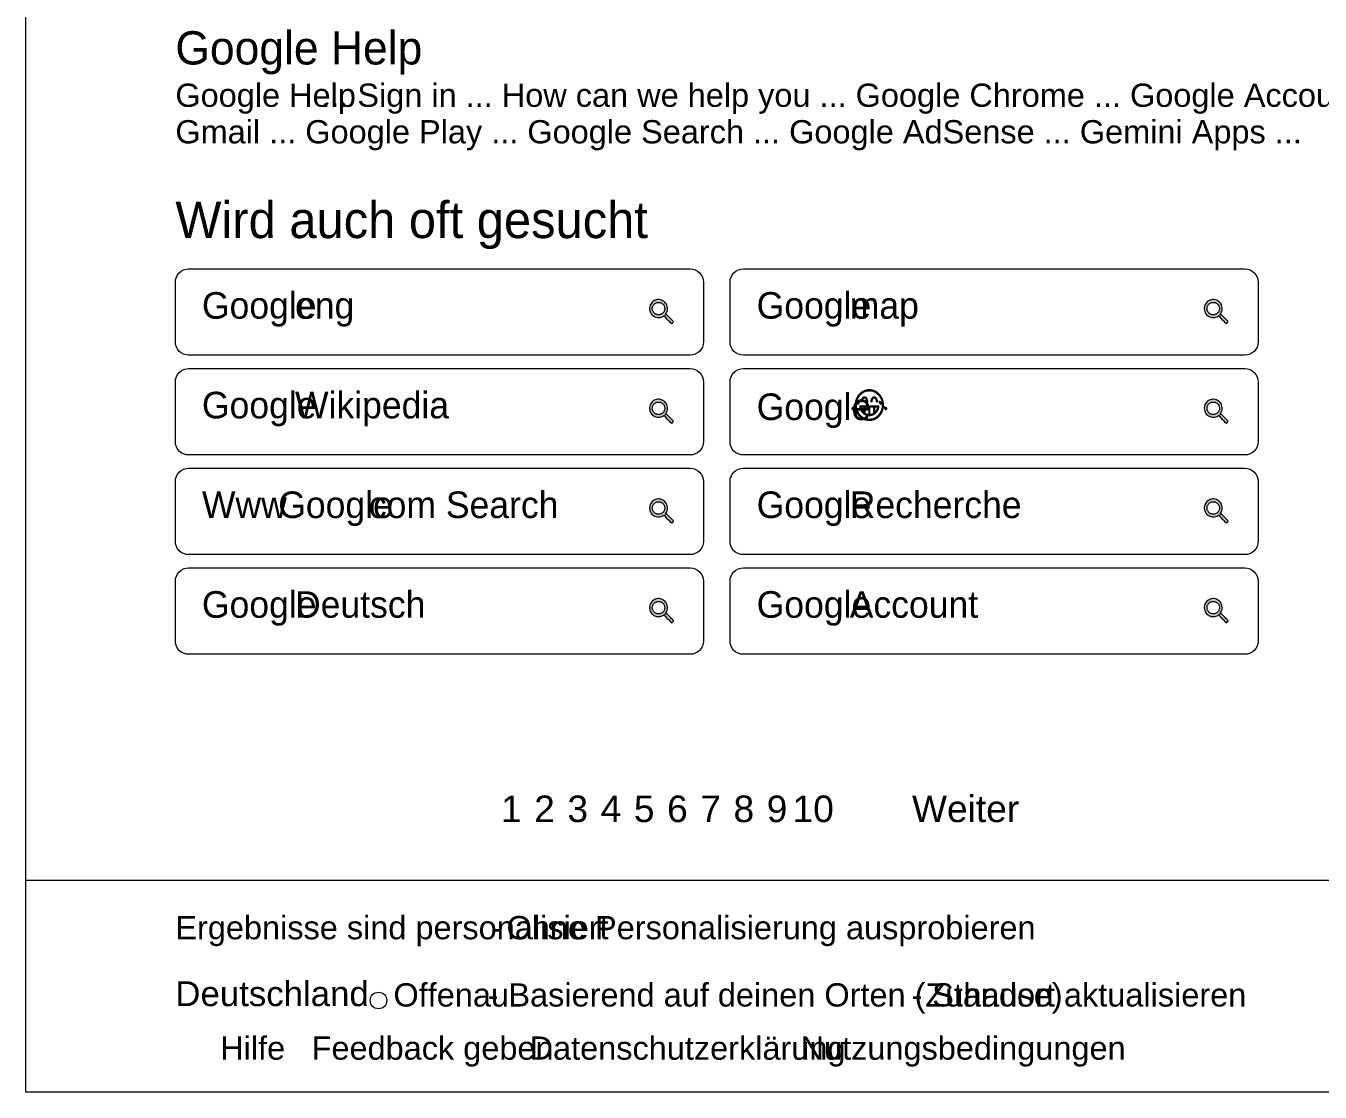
# Model space of a CAD drawing. Extents: x 0 to 1280, y 0 to 2486.
# Drawn here: x 0 to 779, y 0 to 642 of the extents above; entities that cross this region are included whole.
import ezdxf

# ---------------------------------------------------------------- set-up
doc = ezdxf.new("R2010")
doc.units = 0
doc.layers.get('0').update_dxf_attribs({"lineweight": 0})
doc.styles.add('Arial', font='Arial.ttf')
doc.styles.add('Google Sans', font='Google Sans.ttf')

msp = doc.modelspace()

# ---------------------------------------------------------------- hatches: boundary and pattern name
at = {"true_color": 0xc3c6d6}
h = msp.add_hatch(color=256, dxfattribs=at)
h.dxf.hatch_style = 1
h.paths.add_polyline_path([(385.92, 467.93), (385.18, 468), (385.36, 468.58), (385.75, 469.24), (386.04, 469.94), (386.24, 470.67), (386.33, 471.43), (386.31, 472.19), (386.19, 472.94), (385.96, 473.66), (385.63, 474.35), (385.21, 474.98), (384.71, 475.55), (384.13, 476.04), (383.49, 476.45), (382.79, 476.77), (382.06, 476.98), (381.31, 477.09), (380.55, 477.09), (379.8, 476.98), (379.07, 476.78), (378.37, 476.47), (377.73, 476.06), (377.15, 475.57), (376.64, 475.01), (376.22, 474.38), (375.88, 473.69), (375.65, 472.97), (375.53, 472.22), (375.5, 471.46), (375.59, 470.7), (375.78, 469.96), (376.07, 469.26), (376.46, 468.61), (376.93, 468.01), (377.49, 467.49), (378.11, 467.05), (378.78, 466.7), (379.5, 466.45), (380.25, 466.31), (381, 466.27), (381.76, 466.33), (382.5, 466.5), (383.21, 466.78), (383.88, 467.15), (384.48, 467.54), (384.67, 466.85), (385.09, 466.26), (385.62, 465.73), (386.16, 465.19), (386.7, 464.65), (387.24, 464.11), (387.78, 463.58), (388.32, 463.04), (388.86, 462.55), (389.39, 463.09), (389.93, 463.62), (389.68, 464.16), (389.14, 464.7), (388.6, 465.24), (388.07, 465.78), (387.53, 466.32), (386.99, 466.86), (386.45, 467.39), (385.92, 467.93)])
h.paths.add_polyline_path([(380.92, 467.93), (380.55, 467.95), (380.18, 468), (379.83, 468.09), (379.48, 468.22), (379.15, 468.37), (378.83, 468.56), (378.54, 468.78), (378.26, 469.03), (378.02, 469.3), (377.8, 469.6), (377.61, 469.91), (377.45, 470.25), (377.33, 470.59), (377.24, 470.95), (377.18, 471.32), (377.17, 471.68), (377.18, 472.05), (377.24, 472.42), (377.33, 472.77), (377.45, 473.12), (377.61, 473.45), (377.8, 473.77), (378.02, 474.06), (378.26, 474.34), (378.54, 474.58), (378.83, 474.8), (379.15, 474.99), (379.48, 475.15), (379.83, 475.27), (380.18, 475.36), (380.55, 475.42), (380.92, 475.43), (381.28, 475.42), (381.65, 475.36), (382.01, 475.27), (382.35, 475.15), (382.69, 474.99), (383, 474.8), (383.3, 474.58), (383.57, 474.34), (383.82, 474.06), (384.04, 473.77), (384.23, 473.45), (384.38, 473.12), (384.51, 472.77), (384.6, 472.42), (384.65, 472.05), (384.67, 471.68), (384.65, 471.32), (384.6, 470.95), (384.51, 470.59), (384.38, 470.25), (384.23, 469.91), (384.04, 469.6), (383.82, 469.3), (383.57, 469.03), (383.3, 468.78), (383, 468.56), (382.69, 468.37), (382.35, 468.22), (382.01, 468.09), (381.65, 468), (381.28, 467.95), (380.92, 467.93)])
h = msp.add_hatch(color=256, dxfattribs=at)
h.dxf.hatch_style = 1
h.paths.add_polyline_path([(719.92, 467.93), (719.18, 468), (719.36, 468.58), (719.75, 469.24), (720.04, 469.94), (720.24, 470.67), (720.33, 471.43), (720.31, 472.19), (720.19, 472.94), (719.96, 473.66), (719.63, 474.35), (719.21, 474.98), (718.71, 475.55), (718.13, 476.04), (717.49, 476.45), (716.79, 476.77), (716.06, 476.98), (715.31, 477.09), (714.55, 477.09), (713.8, 476.98), (713.07, 476.78), (712.37, 476.47), (711.73, 476.06), (711.15, 475.57), (710.64, 475.01), (710.22, 474.38), (709.88, 473.69), (709.65, 472.97), (709.53, 472.22), (709.5, 471.46), (709.59, 470.7), (709.78, 469.96), (710.07, 469.26), (710.46, 468.61), (710.93, 468.01), (711.49, 467.49), (712.11, 467.05), (712.78, 466.7), (713.5, 466.45), (714.25, 466.31), (715, 466.27), (715.76, 466.33), (716.5, 466.5), (717.21, 466.78), (717.88, 467.15), (718.48, 467.54), (718.67, 466.85), (719.09, 466.26), (719.62, 465.73), (720.16, 465.19), (720.7, 464.65), (721.24, 464.11), (721.78, 463.58), (722.32, 463.04), (722.86, 462.55), (723.39, 463.09), (723.93, 463.62), (723.68, 464.16), (723.14, 464.7), (722.6, 465.24), (722.07, 465.78), (721.53, 466.32), (720.99, 466.86), (720.45, 467.39), (719.92, 467.93)])
h.paths.add_polyline_path([(714.92, 467.93), (714.55, 467.95), (714.18, 468), (713.83, 468.09), (713.48, 468.22), (713.15, 468.37), (712.83, 468.56), (712.54, 468.78), (712.26, 469.03), (712.02, 469.3), (711.8, 469.6), (711.61, 469.91), (711.45, 470.25), (711.33, 470.59), (711.24, 470.95), (711.18, 471.32), (711.17, 471.68), (711.18, 472.05), (711.24, 472.42), (711.33, 472.77), (711.45, 473.12), (711.61, 473.45), (711.8, 473.77), (712.02, 474.06), (712.26, 474.34), (712.54, 474.58), (712.83, 474.8), (713.15, 474.99), (713.48, 475.15), (713.83, 475.27), (714.18, 475.36), (714.55, 475.42), (714.92, 475.43), (715.28, 475.42), (715.65, 475.36), (716.01, 475.27), (716.35, 475.15), (716.69, 474.99), (717, 474.8), (717.3, 474.58), (717.57, 474.34), (717.82, 474.06), (718.04, 473.77), (718.23, 473.45), (718.38, 473.12), (718.51, 472.77), (718.6, 472.42), (718.65, 472.05), (718.67, 471.68), (718.65, 471.32), (718.6, 470.95), (718.51, 470.59), (718.38, 470.25), (718.23, 469.91), (718.04, 469.6), (717.82, 469.3), (717.57, 469.03), (717.3, 468.78), (717, 468.56), (716.69, 468.37), (716.35, 468.22), (716.01, 468.09), (715.65, 468), (715.28, 467.95), (714.92, 467.93)])
h = msp.add_hatch(color=256, dxfattribs=at)
h.dxf.hatch_style = 1
h.paths.add_polyline_path([(385.92, 407.93), (385.18, 408), (385.36, 408.58), (385.75, 409.24), (386.04, 409.94), (386.24, 410.67), (386.33, 411.43), (386.31, 412.19), (386.19, 412.94), (385.96, 413.66), (385.63, 414.35), (385.21, 414.98), (384.71, 415.55), (384.13, 416.04), (383.49, 416.45), (382.79, 416.77), (382.06, 416.98), (381.31, 417.09), (380.55, 417.09), (379.8, 416.98), (379.07, 416.78), (378.37, 416.47), (377.73, 416.06), (377.15, 415.57), (376.64, 415.01), (376.22, 414.38), (375.88, 413.69), (375.65, 412.97), (375.53, 412.22), (375.5, 411.46), (375.59, 410.7), (375.78, 409.96), (376.07, 409.26), (376.46, 408.61), (376.93, 408.01), (377.49, 407.49), (378.11, 407.05), (378.78, 406.7), (379.5, 406.45), (380.25, 406.31), (381, 406.27), (381.76, 406.33), (382.5, 406.5), (383.21, 406.78), (383.88, 407.15), (384.48, 407.54), (384.67, 406.85), (385.09, 406.27), (385.62, 405.73), (386.16, 405.19), (386.7, 404.65), (387.24, 404.11), (387.78, 403.58), (388.32, 403.04), (388.86, 402.55), (389.39, 403.09), (389.93, 403.62), (389.68, 404.16), (389.14, 404.7), (388.6, 405.24), (388.07, 405.78), (387.53, 406.32), (386.99, 406.86), (386.45, 407.39), (385.92, 407.93)])
h.paths.add_polyline_path([(380.92, 407.93), (380.55, 407.95), (380.18, 408), (379.83, 408.09), (379.48, 408.22), (379.15, 408.37), (378.83, 408.56), (378.54, 408.78), (378.26, 409.03), (378.02, 409.3), (377.8, 409.6), (377.61, 409.91), (377.45, 410.25), (377.33, 410.59), (377.24, 410.95), (377.18, 411.32), (377.17, 411.68), (377.18, 412.05), (377.24, 412.42), (377.33, 412.77), (377.45, 413.12), (377.61, 413.45), (377.8, 413.77), (378.02, 414.06), (378.26, 414.34), (378.54, 414.58), (378.83, 414.8), (379.15, 414.99), (379.48, 415.15), (379.83, 415.27), (380.18, 415.36), (380.55, 415.42), (380.92, 415.43), (381.28, 415.42), (381.65, 415.36), (382.01, 415.27), (382.35, 415.15), (382.69, 414.99), (383, 414.8), (383.3, 414.58), (383.57, 414.34), (383.82, 414.06), (384.04, 413.77), (384.23, 413.45), (384.38, 413.12), (384.51, 412.77), (384.6, 412.42), (384.65, 412.05), (384.67, 411.68), (384.65, 411.32), (384.6, 410.95), (384.51, 410.59), (384.38, 410.25), (384.23, 409.91), (384.04, 409.6), (383.82, 409.3), (383.57, 409.03), (383.3, 408.78), (383, 408.56), (382.69, 408.37), (382.35, 408.22), (382.01, 408.09), (381.65, 408), (381.28, 407.95), (380.92, 407.93)])
h = msp.add_hatch(color=256, dxfattribs=at)
h.dxf.hatch_style = 1
h.paths.add_polyline_path([(719.92, 407.93), (719.18, 408), (719.36, 408.58), (719.75, 409.24), (720.04, 409.94), (720.24, 410.67), (720.33, 411.43), (720.31, 412.19), (720.19, 412.94), (719.96, 413.66), (719.63, 414.35), (719.21, 414.98), (718.71, 415.55), (718.13, 416.04), (717.49, 416.45), (716.79, 416.77), (716.06, 416.98), (715.31, 417.09), (714.55, 417.09), (713.8, 416.98), (713.07, 416.78), (712.37, 416.47), (711.73, 416.06), (711.15, 415.57), (710.64, 415.01), (710.22, 414.38), (709.88, 413.69), (709.65, 412.97), (709.53, 412.22), (709.5, 411.46), (709.59, 410.7), (709.78, 409.96), (710.07, 409.26), (710.46, 408.61), (710.93, 408.01), (711.49, 407.49), (712.11, 407.05), (712.78, 406.7), (713.5, 406.45), (714.25, 406.31), (715, 406.27), (715.76, 406.33), (716.5, 406.5), (717.21, 406.78), (717.88, 407.15), (718.48, 407.54), (718.67, 406.85), (719.09, 406.27), (719.62, 405.73), (720.16, 405.19), (720.7, 404.65), (721.24, 404.11), (721.78, 403.58), (722.32, 403.04), (722.86, 402.55), (723.39, 403.09), (723.93, 403.62), (723.68, 404.16), (723.14, 404.7), (722.6, 405.24), (722.07, 405.78), (721.53, 406.32), (720.99, 406.86), (720.45, 407.39), (719.92, 407.93)])
h.paths.add_polyline_path([(714.92, 407.93), (714.55, 407.95), (714.18, 408), (713.83, 408.09), (713.48, 408.22), (713.15, 408.37), (712.83, 408.56), (712.54, 408.78), (712.26, 409.03), (712.02, 409.3), (711.8, 409.6), (711.61, 409.91), (711.45, 410.25), (711.33, 410.59), (711.24, 410.95), (711.18, 411.32), (711.17, 411.68), (711.18, 412.05), (711.24, 412.42), (711.33, 412.77), (711.45, 413.12), (711.61, 413.45), (711.8, 413.77), (712.02, 414.06), (712.26, 414.34), (712.54, 414.58), (712.83, 414.8), (713.15, 414.99), (713.48, 415.15), (713.83, 415.27), (714.18, 415.36), (714.55, 415.42), (714.92, 415.43), (715.28, 415.42), (715.65, 415.36), (716.01, 415.27), (716.35, 415.15), (716.69, 414.99), (717, 414.8), (717.3, 414.58), (717.57, 414.34), (717.82, 414.06), (718.04, 413.77), (718.23, 413.45), (718.38, 413.12), (718.51, 412.77), (718.6, 412.42), (718.65, 412.05), (718.67, 411.68), (718.65, 411.32), (718.6, 410.95), (718.51, 410.59), (718.38, 410.25), (718.23, 409.91), (718.04, 409.6), (717.82, 409.3), (717.57, 409.03), (717.3, 408.78), (717, 408.56), (716.69, 408.37), (716.35, 408.22), (716.01, 408.09), (715.65, 408), (715.28, 407.95), (714.92, 407.93)])
h = msp.add_hatch(color=256, dxfattribs=at)
h.dxf.hatch_style = 1
h.paths.add_polyline_path([(385.92, 347.93), (385.18, 348), (385.36, 348.58), (385.75, 349.24), (386.04, 349.94), (386.24, 350.67), (386.33, 351.43), (386.31, 352.19), (386.19, 352.94), (385.96, 353.66), (385.63, 354.35), (385.21, 354.98), (384.71, 355.55), (384.13, 356.04), (383.49, 356.45), (382.79, 356.77), (382.06, 356.98), (381.31, 357.09), (380.55, 357.09), (379.8, 356.98), (379.07, 356.78), (378.37, 356.47), (377.73, 356.06), (377.15, 355.57), (376.64, 355.01), (376.22, 354.38), (375.88, 353.69), (375.65, 352.97), (375.53, 352.22), (375.5, 351.46), (375.59, 350.7), (375.78, 349.96), (376.07, 349.26), (376.46, 348.61), (376.93, 348.01), (377.49, 347.49), (378.11, 347.05), (378.78, 346.7), (379.5, 346.45), (380.25, 346.31), (381, 346.27), (381.76, 346.33), (382.5, 346.5), (383.21, 346.78), (383.88, 347.15), (384.48, 347.54), (384.67, 346.85), (385.09, 346.27), (385.62, 345.73), (386.16, 345.19), (386.7, 344.65), (387.24, 344.11), (387.78, 343.58), (388.32, 343.04), (388.86, 342.55), (389.39, 343.09), (389.93, 343.62), (389.68, 344.16), (389.14, 344.7), (388.6, 345.24), (388.07, 345.78), (387.53, 346.32), (386.99, 346.86), (386.45, 347.39), (385.92, 347.93)])
h.paths.add_polyline_path([(380.92, 347.93), (380.55, 347.95), (380.18, 348), (379.83, 348.09), (379.48, 348.22), (379.15, 348.37), (378.83, 348.56), (378.54, 348.78), (378.26, 349.03), (378.02, 349.3), (377.8, 349.6), (377.61, 349.91), (377.45, 350.25), (377.33, 350.59), (377.24, 350.95), (377.18, 351.32), (377.17, 351.68), (377.18, 352.05), (377.24, 352.42), (377.33, 352.77), (377.45, 353.12), (377.61, 353.45), (377.8, 353.77), (378.02, 354.06), (378.26, 354.34), (378.54, 354.58), (378.83, 354.8), (379.15, 354.99), (379.48, 355.15), (379.83, 355.27), (380.18, 355.36), (380.55, 355.42), (380.92, 355.43), (381.28, 355.42), (381.65, 355.36), (382.01, 355.27), (382.35, 355.15), (382.69, 354.99), (383, 354.8), (383.3, 354.58), (383.57, 354.34), (383.82, 354.06), (384.04, 353.77), (384.23, 353.45), (384.38, 353.12), (384.51, 352.77), (384.6, 352.42), (384.65, 352.05), (384.67, 351.68), (384.65, 351.32), (384.6, 350.95), (384.51, 350.59), (384.38, 350.25), (384.23, 349.91), (384.04, 349.6), (383.82, 349.3), (383.57, 349.03), (383.3, 348.78), (383, 348.56), (382.69, 348.37), (382.35, 348.22), (382.01, 348.09), (381.65, 348), (381.28, 347.95), (380.92, 347.93)])
h = msp.add_hatch(color=256, dxfattribs=at)
h.dxf.hatch_style = 1
h.paths.add_polyline_path([(719.92, 347.93), (719.18, 348), (719.36, 348.58), (719.75, 349.24), (720.04, 349.94), (720.24, 350.67), (720.33, 351.43), (720.31, 352.19), (720.19, 352.94), (719.96, 353.66), (719.63, 354.35), (719.21, 354.98), (718.71, 355.55), (718.13, 356.04), (717.49, 356.45), (716.79, 356.77), (716.06, 356.98), (715.31, 357.09), (714.55, 357.09), (713.8, 356.98), (713.07, 356.78), (712.37, 356.47), (711.73, 356.06), (711.15, 355.57), (710.64, 355.01), (710.22, 354.38), (709.88, 353.69), (709.65, 352.97), (709.53, 352.22), (709.5, 351.46), (709.59, 350.7), (709.78, 349.96), (710.07, 349.26), (710.46, 348.61), (710.93, 348.01), (711.49, 347.49), (712.11, 347.05), (712.78, 346.7), (713.5, 346.45), (714.25, 346.31), (715, 346.27), (715.76, 346.33), (716.5, 346.5), (717.21, 346.78), (717.88, 347.15), (718.48, 347.54), (718.67, 346.85), (719.09, 346.27), (719.62, 345.73), (720.16, 345.19), (720.7, 344.65), (721.24, 344.11), (721.78, 343.58), (722.32, 343.04), (722.86, 342.55), (723.39, 343.09), (723.93, 343.62), (723.68, 344.16), (723.14, 344.7), (722.6, 345.24), (722.07, 345.78), (721.53, 346.32), (720.99, 346.86), (720.45, 347.39), (719.92, 347.93)])
h.paths.add_polyline_path([(714.92, 347.93), (714.55, 347.95), (714.18, 348), (713.83, 348.09), (713.48, 348.22), (713.15, 348.37), (712.83, 348.56), (712.54, 348.78), (712.26, 349.03), (712.02, 349.3), (711.8, 349.6), (711.61, 349.91), (711.45, 350.25), (711.33, 350.59), (711.24, 350.95), (711.18, 351.32), (711.17, 351.68), (711.18, 352.05), (711.24, 352.42), (711.33, 352.77), (711.45, 353.12), (711.61, 353.45), (711.8, 353.77), (712.02, 354.06), (712.26, 354.34), (712.54, 354.58), (712.83, 354.8), (713.15, 354.99), (713.48, 355.15), (713.83, 355.27), (714.18, 355.36), (714.55, 355.42), (714.92, 355.43), (715.28, 355.42), (715.65, 355.36), (716.01, 355.27), (716.35, 355.15), (716.69, 354.99), (717, 354.8), (717.3, 354.58), (717.57, 354.34), (717.82, 354.06), (718.04, 353.77), (718.23, 353.45), (718.38, 353.12), (718.51, 352.77), (718.6, 352.42), (718.65, 352.05), (718.67, 351.68), (718.65, 351.32), (718.6, 350.95), (718.51, 350.59), (718.38, 350.25), (718.23, 349.91), (718.04, 349.6), (717.82, 349.3), (717.57, 349.03), (717.3, 348.78), (717, 348.56), (716.69, 348.37), (716.35, 348.22), (716.01, 348.09), (715.65, 348), (715.28, 347.95), (714.92, 347.93)])
h = msp.add_hatch(color=256, dxfattribs=at)
h.dxf.hatch_style = 1
h.paths.add_polyline_path([(385.92, 287.93), (385.18, 288), (385.36, 288.58), (385.75, 289.24), (386.04, 289.94), (386.24, 290.67), (386.33, 291.43), (386.31, 292.19), (386.19, 292.94), (385.96, 293.66), (385.63, 294.35), (385.21, 294.98), (384.71, 295.55), (384.13, 296.04), (383.49, 296.45), (382.79, 296.77), (382.06, 296.98), (381.31, 297.09), (380.55, 297.09), (379.8, 296.98), (379.07, 296.78), (378.37, 296.47), (377.73, 296.06), (377.15, 295.57), (376.64, 295.01), (376.22, 294.38), (375.88, 293.69), (375.65, 292.97), (375.53, 292.22), (375.5, 291.46), (375.59, 290.7), (375.78, 289.96), (376.07, 289.26), (376.46, 288.61), (376.93, 288.01), (377.49, 287.49), (378.11, 287.05), (378.78, 286.7), (379.5, 286.45), (380.25, 286.31), (381, 286.27), (381.76, 286.33), (382.5, 286.5), (383.21, 286.78), (383.88, 287.15), (384.48, 287.54), (384.67, 286.85), (385.09, 286.27), (385.62, 285.73), (386.16, 285.19), (386.7, 284.65), (387.24, 284.11), (387.78, 283.58), (388.32, 283.04), (388.86, 282.55), (389.39, 283.09), (389.93, 283.62), (389.68, 284.16), (389.14, 284.7), (388.6, 285.24), (388.07, 285.78), (387.53, 286.32), (386.99, 286.86), (386.45, 287.39), (385.92, 287.93)])
h.paths.add_polyline_path([(380.92, 287.93), (380.55, 287.95), (380.18, 288), (379.83, 288.09), (379.48, 288.22), (379.15, 288.37), (378.83, 288.56), (378.54, 288.78), (378.26, 289.03), (378.02, 289.3), (377.8, 289.6), (377.61, 289.91), (377.45, 290.25), (377.33, 290.59), (377.24, 290.95), (377.18, 291.32), (377.17, 291.68), (377.18, 292.05), (377.24, 292.42), (377.33, 292.77), (377.45, 293.12), (377.61, 293.45), (377.8, 293.77), (378.02, 294.06), (378.26, 294.34), (378.54, 294.58), (378.83, 294.8), (379.15, 294.99), (379.48, 295.15), (379.83, 295.27), (380.18, 295.36), (380.55, 295.42), (380.92, 295.43), (381.28, 295.42), (381.65, 295.36), (382.01, 295.27), (382.35, 295.15), (382.69, 294.99), (383, 294.8), (383.3, 294.58), (383.57, 294.34), (383.82, 294.06), (384.04, 293.77), (384.23, 293.45), (384.38, 293.12), (384.51, 292.77), (384.6, 292.42), (384.65, 292.05), (384.67, 291.68), (384.65, 291.32), (384.6, 290.95), (384.51, 290.59), (384.38, 290.25), (384.23, 289.91), (384.04, 289.6), (383.82, 289.3), (383.57, 289.03), (383.3, 288.78), (383, 288.56), (382.69, 288.37), (382.35, 288.22), (382.01, 288.09), (381.65, 288), (381.28, 287.95), (380.92, 287.93)])
h = msp.add_hatch(color=256, dxfattribs=at)
h.dxf.hatch_style = 1
h.paths.add_polyline_path([(719.92, 287.93), (719.18, 288), (719.36, 288.58), (719.75, 289.24), (720.04, 289.94), (720.24, 290.67), (720.33, 291.43), (720.31, 292.19), (720.19, 292.94), (719.96, 293.66), (719.63, 294.35), (719.21, 294.98), (718.71, 295.55), (718.13, 296.04), (717.49, 296.45), (716.79, 296.77), (716.06, 296.98), (715.31, 297.09), (714.55, 297.09), (713.8, 296.98), (713.07, 296.78), (712.37, 296.47), (711.73, 296.06), (711.15, 295.57), (710.64, 295.01), (710.22, 294.38), (709.88, 293.69), (709.65, 292.97), (709.53, 292.22), (709.5, 291.46), (709.59, 290.7), (709.78, 289.96), (710.07, 289.26), (710.46, 288.61), (710.93, 288.01), (711.49, 287.49), (712.11, 287.05), (712.78, 286.7), (713.5, 286.45), (714.25, 286.31), (715, 286.27), (715.76, 286.33), (716.5, 286.5), (717.21, 286.78), (717.88, 287.15), (718.48, 287.54), (718.67, 286.85), (719.09, 286.27), (719.62, 285.73), (720.16, 285.19), (720.7, 284.65), (721.24, 284.11), (721.78, 283.58), (722.32, 283.04), (722.86, 282.55), (723.39, 283.09), (723.93, 283.62), (723.68, 284.16), (723.14, 284.7), (722.6, 285.24), (722.07, 285.78), (721.53, 286.32), (720.99, 286.86), (720.45, 287.39), (719.92, 287.93)])
h.paths.add_polyline_path([(714.92, 287.93), (714.55, 287.95), (714.18, 288), (713.83, 288.09), (713.48, 288.22), (713.15, 288.37), (712.83, 288.56), (712.54, 288.78), (712.26, 289.03), (712.02, 289.3), (711.8, 289.6), (711.61, 289.91), (711.45, 290.25), (711.33, 290.59), (711.24, 290.95), (711.18, 291.32), (711.17, 291.68), (711.18, 292.05), (711.24, 292.42), (711.33, 292.77), (711.45, 293.12), (711.61, 293.45), (711.8, 293.77), (712.02, 294.06), (712.26, 294.34), (712.54, 294.58), (712.83, 294.8), (713.15, 294.99), (713.48, 295.15), (713.83, 295.27), (714.18, 295.36), (714.55, 295.42), (714.92, 295.43), (715.28, 295.42), (715.65, 295.36), (716.01, 295.27), (716.35, 295.15), (716.69, 294.99), (717, 294.8), (717.3, 294.58), (717.57, 294.34), (717.82, 294.06), (718.04, 293.77), (718.23, 293.45), (718.38, 293.12), (718.51, 292.77), (718.6, 292.42), (718.65, 292.05), (718.67, 291.68), (718.65, 291.32), (718.6, 290.95), (718.51, 290.59), (718.38, 290.25), (718.23, 289.91), (718.04, 289.6), (717.82, 289.3), (717.57, 289.03), (717.3, 288.78), (717, 288.56), (716.69, 288.37), (716.35, 288.22), (716.01, 288.09), (715.65, 288), (715.28, 287.95), (714.92, 287.93)])

# ---------------------------------------------------------------- linework, layer by layer
at = {"true_color": 0x1f1f1f}
msp.add_lwpolyline([(0, 2486), (1280, 2486), (1280, 0.1), (0, 0.1), (0, 2486)], dxfattribs=at)
at = {"true_color": 0x28292a}
for points in [[(98, 495.6), (400, 495.6), (400, 495.6), (401.56, 495.45), (403.06, 494.99), (404.44, 494.25), (405.66, 493.26), (406.65, 492.04), (407.39, 490.66), (407.85, 489.16), (408, 487.6), (408, 451.6), (408, 451.6), (407.85, 450.04), (407.39, 448.54), (406.65, 447.16), (405.66, 445.94), (404.44, 444.95), (403.06, 444.21), (401.56, 443.75), (400, 443.6), (98, 443.6), (98, 443.6), (96.44, 443.75), (94.94, 444.21), (93.56, 444.95), (92.34, 445.94), (91.35, 447.16), (90.61, 448.54), (90.15, 450.04), (90, 451.6), (90, 487.6), (90, 487.6), (90.15, 489.16), (90.61, 490.66), (91.35, 492.04), (92.34, 493.26), (93.56, 494.25), (94.94, 494.99), (96.44, 495.45), (98, 495.6), (98, 495.6)], [(432, 495.6), (734, 495.6), (734, 495.6), (735.56, 495.45), (737.06, 494.99), (738.44, 494.25), (739.66, 493.26), (740.65, 492.04), (741.39, 490.66), (741.85, 489.16), (742, 487.6), (742, 451.6), (742, 451.6), (741.85, 450.04), (741.39, 448.54), (740.65, 447.16), (739.66, 445.94), (738.44, 444.95), (737.06, 444.21), (735.56, 443.75), (734, 443.6), (432, 443.6), (432, 443.6), (430.44, 443.75), (428.94, 444.21), (427.56, 444.95), (426.34, 445.94), (425.35, 447.16), (424.61, 448.54), (424.15, 450.04), (424, 451.6), (424, 487.6), (424, 487.6), (424.15, 489.16), (424.61, 490.66), (425.35, 492.04), (426.34, 493.26), (427.56, 494.25), (428.94, 494.99), (430.44, 495.45), (432, 495.6), (432, 495.6)], [(98, 435.6), (400, 435.6), (400, 435.6), (401.56, 435.45), (403.06, 434.99), (404.44, 434.25), (405.66, 433.26), (406.65, 432.04), (407.39, 430.66), (407.85, 429.16), (408, 427.6), (408, 391.6), (408, 391.6), (407.85, 390.04), (407.39, 388.54), (406.65, 387.16), (405.66, 385.94), (404.44, 384.95), (403.06, 384.21), (401.56, 383.75), (400, 383.6), (98, 383.6), (98, 383.6), (96.44, 383.75), (94.94, 384.21), (93.56, 384.95), (92.34, 385.94), (91.35, 387.16), (90.61, 388.54), (90.15, 390.04), (90, 391.6), (90, 427.6), (90, 427.6), (90.15, 429.16), (90.61, 430.66), (91.35, 432.04), (92.34, 433.26), (93.56, 434.25), (94.94, 434.99), (96.44, 435.45), (98, 435.6), (98, 435.6)], [(432, 435.6), (734, 435.6), (734, 435.6), (735.56, 435.45), (737.06, 434.99), (738.44, 434.25), (739.66, 433.26), (740.65, 432.04), (741.39, 430.66), (741.85, 429.16), (742, 427.6), (742, 391.6), (742, 391.6), (741.85, 390.04), (741.39, 388.54), (740.65, 387.16), (739.66, 385.94), (738.44, 384.95), (737.06, 384.21), (735.56, 383.75), (734, 383.6), (432, 383.6), (432, 383.6), (430.44, 383.75), (428.94, 384.21), (427.56, 384.95), (426.34, 385.94), (425.35, 387.16), (424.61, 388.54), (424.15, 390.04), (424, 391.6), (424, 427.6), (424, 427.6), (424.15, 429.16), (424.61, 430.66), (425.35, 432.04), (426.34, 433.26), (427.56, 434.25), (428.94, 434.99), (430.44, 435.45), (432, 435.6), (432, 435.6)], [(98, 375.6), (400, 375.6), (400, 375.6), (401.56, 375.45), (403.06, 374.99), (404.44, 374.25), (405.66, 373.26), (406.65, 372.04), (407.39, 370.66), (407.85, 369.16), (408, 367.6), (408, 331.6), (408, 331.6), (407.85, 330.04), (407.39, 328.54), (406.65, 327.16), (405.66, 325.94), (404.44, 324.95), (403.06, 324.21), (401.56, 323.75), (400, 323.6), (98, 323.6), (98, 323.6), (96.44, 323.75), (94.94, 324.21), (93.56, 324.95), (92.34, 325.94), (91.35, 327.16), (90.61, 328.54), (90.15, 330.04), (90, 331.6), (90, 367.6), (90, 367.6), (90.15, 369.16), (90.61, 370.66), (91.35, 372.04), (92.34, 373.26), (93.56, 374.25), (94.94, 374.99), (96.44, 375.45), (98, 375.6), (98, 375.6)], [(432, 375.6), (734, 375.6), (734, 375.6), (735.56, 375.45), (737.06, 374.99), (738.44, 374.25), (739.66, 373.26), (740.65, 372.04), (741.39, 370.66), (741.85, 369.16), (742, 367.6), (742, 331.6), (742, 331.6), (741.85, 330.04), (741.39, 328.54), (740.65, 327.16), (739.66, 325.94), (738.44, 324.95), (737.06, 324.21), (735.56, 323.75), (734, 323.6), (432, 323.6), (432, 323.6), (430.44, 323.75), (428.94, 324.21), (427.56, 324.95), (426.34, 325.94), (425.35, 327.16), (424.61, 328.54), (424.15, 330.04), (424, 331.6), (424, 367.6), (424, 367.6), (424.15, 369.16), (424.61, 370.66), (425.35, 372.04), (426.34, 373.26), (427.56, 374.25), (428.94, 374.99), (430.44, 375.45), (432, 375.6), (432, 375.6)], [(98, 315.6), (400, 315.6), (400, 315.6), (401.56, 315.45), (403.06, 314.99), (404.44, 314.25), (405.66, 313.26), (406.65, 312.04), (407.39, 310.66), (407.85, 309.16), (408, 307.6), (408, 271.6), (408, 271.6), (407.85, 270.04), (407.39, 268.54), (406.65, 267.16), (405.66, 265.94), (404.44, 264.95), (403.06, 264.21), (401.56, 263.75), (400, 263.6), (98, 263.6), (98, 263.6), (96.44, 263.75), (94.94, 264.21), (93.56, 264.95), (92.34, 265.94), (91.35, 267.16), (90.61, 268.54), (90.15, 270.04), (90, 271.6), (90, 307.6), (90, 307.6), (90.15, 309.16), (90.61, 310.66), (91.35, 312.04), (92.34, 313.26), (93.56, 314.25), (94.94, 314.99), (96.44, 315.45), (98, 315.6), (98, 315.6)], [(432, 315.6), (734, 315.6), (734, 315.6), (735.56, 315.45), (737.06, 314.99), (738.44, 314.25), (739.66, 313.26), (740.65, 312.04), (741.39, 310.66), (741.85, 309.16), (742, 307.6), (742, 271.6), (742, 271.6), (741.85, 270.04), (741.39, 268.54), (740.65, 267.16), (739.66, 265.94), (738.44, 264.95), (737.06, 264.21), (735.56, 263.75), (734, 263.6), (432, 263.6), (432, 263.6), (430.44, 263.75), (428.94, 264.21), (427.56, 264.95), (426.34, 265.94), (425.35, 267.16), (424.61, 268.54), (424.15, 270.04), (424, 271.6), (424, 307.6), (424, 307.6), (424.15, 309.16), (424.61, 310.66), (425.35, 312.04), (426.34, 313.26), (427.56, 314.25), (428.94, 314.99), (430.44, 315.45), (432, 315.6), (432, 315.6)]]:
    msp.add_lwpolyline(points, dxfattribs=at)
at = {"true_color": 0xc3c6d6}
for points in [[(385.92, 467.93), (385.18, 468), (385.36, 468.58), (385.75, 469.24), (386.04, 469.94), (386.24, 470.67), (386.33, 471.43), (386.31, 472.19), (386.19, 472.94), (385.96, 473.66), (385.63, 474.35), (385.21, 474.98), (384.71, 475.55), (384.13, 476.04), (383.49, 476.45), (382.79, 476.77), (382.06, 476.98), (381.31, 477.09), (380.55, 477.09), (379.8, 476.98), (379.07, 476.78), (378.37, 476.47), (377.73, 476.06), (377.15, 475.57), (376.64, 475.01), (376.22, 474.38), (375.88, 473.69), (375.65, 472.97), (375.53, 472.22), (375.5, 471.46), (375.59, 470.7), (375.78, 469.96), (376.07, 469.26), (376.46, 468.61), (376.93, 468.01), (377.49, 467.49), (378.11, 467.05), (378.78, 466.7), (379.5, 466.45), (380.25, 466.31), (381, 466.27), (381.76, 466.33), (382.5, 466.5), (383.21, 466.78), (383.88, 467.15), (384.48, 467.54), (384.67, 466.85), (385.09, 466.26), (385.62, 465.73), (386.16, 465.19), (386.7, 464.65), (387.24, 464.11), (387.78, 463.58), (388.32, 463.04), (388.86, 462.55), (389.39, 463.09), (389.93, 463.62), (389.68, 464.16), (389.14, 464.7), (388.6, 465.24), (388.07, 465.78), (387.53, 466.32), (386.99, 466.86), (386.45, 467.39), (385.92, 467.93), (385.92, 467.93)], [(380.92, 467.93), (380.55, 467.95), (380.18, 468), (379.83, 468.09), (379.48, 468.22), (379.15, 468.37), (378.83, 468.56), (378.54, 468.78), (378.26, 469.03), (378.02, 469.3), (377.8, 469.6), (377.61, 469.91), (377.45, 470.25), (377.33, 470.59), (377.24, 470.95), (377.18, 471.32), (377.17, 471.68), (377.18, 472.05), (377.24, 472.42), (377.33, 472.77), (377.45, 473.12), (377.61, 473.45), (377.8, 473.77), (378.02, 474.06), (378.26, 474.34), (378.54, 474.58), (378.83, 474.8), (379.15, 474.99), (379.48, 475.15), (379.83, 475.27), (380.18, 475.36), (380.55, 475.42), (380.92, 475.43), (381.28, 475.42), (381.65, 475.36), (382.01, 475.27), (382.35, 475.15), (382.69, 474.99), (383, 474.8), (383.3, 474.58), (383.57, 474.34), (383.82, 474.06), (384.04, 473.77), (384.23, 473.45), (384.38, 473.12), (384.51, 472.77), (384.6, 472.42), (384.65, 472.05), (384.67, 471.68), (384.65, 471.32), (384.6, 470.95), (384.51, 470.59), (384.38, 470.25), (384.23, 469.91), (384.04, 469.6), (383.82, 469.3), (383.57, 469.03), (383.3, 468.78), (383, 468.56), (382.69, 468.37), (382.35, 468.22), (382.01, 468.09), (381.65, 468), (381.28, 467.95), (380.92, 467.93), (380.92, 467.93)], [(719.92, 467.93), (719.18, 468), (719.36, 468.58), (719.75, 469.24), (720.04, 469.94), (720.24, 470.67), (720.33, 471.43), (720.31, 472.19), (720.19, 472.94), (719.96, 473.66), (719.63, 474.35), (719.21, 474.98), (718.71, 475.55), (718.13, 476.04), (717.49, 476.45), (716.79, 476.77), (716.06, 476.98), (715.31, 477.09), (714.55, 477.09), (713.8, 476.98), (713.07, 476.78), (712.37, 476.47), (711.73, 476.06), (711.15, 475.57), (710.64, 475.01), (710.22, 474.38), (709.88, 473.69), (709.65, 472.97), (709.53, 472.22), (709.5, 471.46), (709.59, 470.7), (709.78, 469.96), (710.07, 469.26), (710.46, 468.61), (710.93, 468.01), (711.49, 467.49), (712.11, 467.05), (712.78, 466.7), (713.5, 466.45), (714.25, 466.31), (715, 466.27), (715.76, 466.33), (716.5, 466.5), (717.21, 466.78), (717.88, 467.15), (718.48, 467.54), (718.67, 466.85), (719.09, 466.26), (719.62, 465.73), (720.16, 465.19), (720.7, 464.65), (721.24, 464.11), (721.78, 463.58), (722.32, 463.04), (722.86, 462.55), (723.39, 463.09), (723.93, 463.62), (723.68, 464.16), (723.14, 464.7), (722.6, 465.24), (722.07, 465.78), (721.53, 466.32), (720.99, 466.86), (720.45, 467.39), (719.92, 467.93), (719.92, 467.93)], [(714.92, 467.93), (714.55, 467.95), (714.18, 468), (713.83, 468.09), (713.48, 468.22), (713.15, 468.37), (712.83, 468.56), (712.54, 468.78), (712.26, 469.03), (712.02, 469.3), (711.8, 469.6), (711.61, 469.91), (711.45, 470.25), (711.33, 470.59), (711.24, 470.95), (711.18, 471.32), (711.17, 471.68), (711.18, 472.05), (711.24, 472.42), (711.33, 472.77), (711.45, 473.12), (711.61, 473.45), (711.8, 473.77), (712.02, 474.06), (712.26, 474.34), (712.54, 474.58), (712.83, 474.8), (713.15, 474.99), (713.48, 475.15), (713.83, 475.27), (714.18, 475.36), (714.55, 475.42), (714.92, 475.43), (715.28, 475.42), (715.65, 475.36), (716.01, 475.27), (716.35, 475.15), (716.69, 474.99), (717, 474.8), (717.3, 474.58), (717.57, 474.34), (717.82, 474.06), (718.04, 473.77), (718.23, 473.45), (718.38, 473.12), (718.51, 472.77), (718.6, 472.42), (718.65, 472.05), (718.67, 471.68), (718.65, 471.32), (718.6, 470.95), (718.51, 470.59), (718.38, 470.25), (718.23, 469.91), (718.04, 469.6), (717.82, 469.3), (717.57, 469.03), (717.3, 468.78), (717, 468.56), (716.69, 468.37), (716.35, 468.22), (716.01, 468.09), (715.65, 468), (715.28, 467.95), (714.92, 467.93), (714.92, 467.93)], [(385.92, 407.93), (385.18, 408), (385.36, 408.58), (385.75, 409.24), (386.04, 409.94), (386.24, 410.67), (386.33, 411.43), (386.31, 412.19), (386.19, 412.94), (385.96, 413.66), (385.63, 414.35), (385.21, 414.98), (384.71, 415.55), (384.13, 416.04), (383.49, 416.45), (382.79, 416.77), (382.06, 416.98), (381.31, 417.09), (380.55, 417.09), (379.8, 416.98), (379.07, 416.78), (378.37, 416.47), (377.73, 416.06), (377.15, 415.57), (376.64, 415.01), (376.22, 414.38), (375.88, 413.69), (375.65, 412.97), (375.53, 412.22), (375.5, 411.46), (375.59, 410.7), (375.78, 409.96), (376.07, 409.26), (376.46, 408.61), (376.93, 408.01), (377.49, 407.49), (378.11, 407.05), (378.78, 406.7), (379.5, 406.45), (380.25, 406.31), (381, 406.27), (381.76, 406.33), (382.5, 406.5), (383.21, 406.78), (383.88, 407.15), (384.48, 407.54), (384.67, 406.85), (385.09, 406.27), (385.62, 405.73), (386.16, 405.19), (386.7, 404.65), (387.24, 404.11), (387.78, 403.58), (388.32, 403.04), (388.86, 402.55), (389.39, 403.09), (389.93, 403.62), (389.68, 404.16), (389.14, 404.7), (388.6, 405.24), (388.07, 405.78), (387.53, 406.32), (386.99, 406.86), (386.45, 407.39), (385.92, 407.93), (385.92, 407.93)], [(380.92, 407.93), (380.55, 407.95), (380.18, 408), (379.83, 408.09), (379.48, 408.22), (379.15, 408.37), (378.83, 408.56), (378.54, 408.78), (378.26, 409.03), (378.02, 409.3), (377.8, 409.6), (377.61, 409.91), (377.45, 410.25), (377.33, 410.59), (377.24, 410.95), (377.18, 411.32), (377.17, 411.68), (377.18, 412.05), (377.24, 412.42), (377.33, 412.77), (377.45, 413.12), (377.61, 413.45), (377.8, 413.77), (378.02, 414.06), (378.26, 414.34), (378.54, 414.58), (378.83, 414.8), (379.15, 414.99), (379.48, 415.15), (379.83, 415.27), (380.18, 415.36), (380.55, 415.42), (380.92, 415.43), (381.28, 415.42), (381.65, 415.36), (382.01, 415.27), (382.35, 415.15), (382.69, 414.99), (383, 414.8), (383.3, 414.58), (383.57, 414.34), (383.82, 414.06), (384.04, 413.77), (384.23, 413.45), (384.38, 413.12), (384.51, 412.77), (384.6, 412.42), (384.65, 412.05), (384.67, 411.68), (384.65, 411.32), (384.6, 410.95), (384.51, 410.59), (384.38, 410.25), (384.23, 409.91), (384.04, 409.6), (383.82, 409.3), (383.57, 409.03), (383.3, 408.78), (383, 408.56), (382.69, 408.37), (382.35, 408.22), (382.01, 408.09), (381.65, 408), (381.28, 407.95), (380.92, 407.93), (380.92, 407.93)], [(719.92, 407.93), (719.18, 408), (719.36, 408.58), (719.75, 409.24), (720.04, 409.94), (720.24, 410.67), (720.33, 411.43), (720.31, 412.19), (720.19, 412.94), (719.96, 413.66), (719.63, 414.35), (719.21, 414.98), (718.71, 415.55), (718.13, 416.04), (717.49, 416.45), (716.79, 416.77), (716.06, 416.98), (715.31, 417.09), (714.55, 417.09), (713.8, 416.98), (713.07, 416.78), (712.37, 416.47), (711.73, 416.06), (711.15, 415.57), (710.64, 415.01), (710.22, 414.38), (709.88, 413.69), (709.65, 412.97), (709.53, 412.22), (709.5, 411.46), (709.59, 410.7), (709.78, 409.96), (710.07, 409.26), (710.46, 408.61), (710.93, 408.01), (711.49, 407.49), (712.11, 407.05), (712.78, 406.7), (713.5, 406.45), (714.25, 406.31), (715, 406.27), (715.76, 406.33), (716.5, 406.5), (717.21, 406.78), (717.88, 407.15), (718.48, 407.54), (718.67, 406.85), (719.09, 406.27), (719.62, 405.73), (720.16, 405.19), (720.7, 404.65), (721.24, 404.11), (721.78, 403.58), (722.32, 403.04), (722.86, 402.55), (723.39, 403.09), (723.93, 403.62), (723.68, 404.16), (723.14, 404.7), (722.6, 405.24), (722.07, 405.78), (721.53, 406.32), (720.99, 406.86), (720.45, 407.39), (719.92, 407.93), (719.92, 407.93)], [(714.92, 407.93), (714.55, 407.95), (714.18, 408), (713.83, 408.09), (713.48, 408.22), (713.15, 408.37), (712.83, 408.56), (712.54, 408.78), (712.26, 409.03), (712.02, 409.3), (711.8, 409.6), (711.61, 409.91), (711.45, 410.25), (711.33, 410.59), (711.24, 410.95), (711.18, 411.32), (711.17, 411.68), (711.18, 412.05), (711.24, 412.42), (711.33, 412.77), (711.45, 413.12), (711.61, 413.45), (711.8, 413.77), (712.02, 414.06), (712.26, 414.34), (712.54, 414.58), (712.83, 414.8), (713.15, 414.99), (713.48, 415.15), (713.83, 415.27), (714.18, 415.36), (714.55, 415.42), (714.92, 415.43), (715.28, 415.42), (715.65, 415.36), (716.01, 415.27), (716.35, 415.15), (716.69, 414.99), (717, 414.8), (717.3, 414.58), (717.57, 414.34), (717.82, 414.06), (718.04, 413.77), (718.23, 413.45), (718.38, 413.12), (718.51, 412.77), (718.6, 412.42), (718.65, 412.05), (718.67, 411.68), (718.65, 411.32), (718.6, 410.95), (718.51, 410.59), (718.38, 410.25), (718.23, 409.91), (718.04, 409.6), (717.82, 409.3), (717.57, 409.03), (717.3, 408.78), (717, 408.56), (716.69, 408.37), (716.35, 408.22), (716.01, 408.09), (715.65, 408), (715.28, 407.95), (714.92, 407.93), (714.92, 407.93)], [(385.92, 347.93), (385.18, 348), (385.36, 348.58), (385.75, 349.24), (386.04, 349.94), (386.24, 350.67), (386.33, 351.43), (386.31, 352.19), (386.19, 352.94), (385.96, 353.66), (385.63, 354.35), (385.21, 354.98), (384.71, 355.55), (384.13, 356.04), (383.49, 356.45), (382.79, 356.77), (382.06, 356.98), (381.31, 357.09), (380.55, 357.09), (379.8, 356.98), (379.07, 356.78), (378.37, 356.47), (377.73, 356.06), (377.15, 355.57), (376.64, 355.01), (376.22, 354.38), (375.88, 353.69), (375.65, 352.97), (375.53, 352.22), (375.5, 351.46), (375.59, 350.7), (375.78, 349.96), (376.07, 349.26), (376.46, 348.61), (376.93, 348.01), (377.49, 347.49), (378.11, 347.05), (378.78, 346.7), (379.5, 346.45), (380.25, 346.31), (381, 346.27), (381.76, 346.33), (382.5, 346.5), (383.21, 346.78), (383.88, 347.15), (384.48, 347.54), (384.67, 346.85), (385.09, 346.27), (385.62, 345.73), (386.16, 345.19), (386.7, 344.65), (387.24, 344.11), (387.78, 343.58), (388.32, 343.04), (388.86, 342.55), (389.39, 343.09), (389.93, 343.62), (389.68, 344.16), (389.14, 344.7), (388.6, 345.24), (388.07, 345.78), (387.53, 346.32), (386.99, 346.86), (386.45, 347.39), (385.92, 347.93), (385.92, 347.93)], [(380.92, 347.93), (380.55, 347.95), (380.18, 348), (379.83, 348.09), (379.48, 348.22), (379.15, 348.37), (378.83, 348.56), (378.54, 348.78), (378.26, 349.03), (378.02, 349.3), (377.8, 349.6), (377.61, 349.91), (377.45, 350.25), (377.33, 350.59), (377.24, 350.95), (377.18, 351.32), (377.17, 351.68), (377.18, 352.05), (377.24, 352.42), (377.33, 352.77), (377.45, 353.12), (377.61, 353.45), (377.8, 353.77), (378.02, 354.06), (378.26, 354.34), (378.54, 354.58), (378.83, 354.8), (379.15, 354.99), (379.48, 355.15), (379.83, 355.27), (380.18, 355.36), (380.55, 355.42), (380.92, 355.43), (381.28, 355.42), (381.65, 355.36), (382.01, 355.27), (382.35, 355.15), (382.69, 354.99), (383, 354.8), (383.3, 354.58), (383.57, 354.34), (383.82, 354.06), (384.04, 353.77), (384.23, 353.45), (384.38, 353.12), (384.51, 352.77), (384.6, 352.42), (384.65, 352.05), (384.67, 351.68), (384.65, 351.32), (384.6, 350.95), (384.51, 350.59), (384.38, 350.25), (384.23, 349.91), (384.04, 349.6), (383.82, 349.3), (383.57, 349.03), (383.3, 348.78), (383, 348.56), (382.69, 348.37), (382.35, 348.22), (382.01, 348.09), (381.65, 348), (381.28, 347.95), (380.92, 347.93), (380.92, 347.93)], [(719.92, 347.93), (719.18, 348), (719.36, 348.58), (719.75, 349.24), (720.04, 349.94), (720.24, 350.67), (720.33, 351.43), (720.31, 352.19), (720.19, 352.94), (719.96, 353.66), (719.63, 354.35), (719.21, 354.98), (718.71, 355.55), (718.13, 356.04), (717.49, 356.45), (716.79, 356.77), (716.06, 356.98), (715.31, 357.09), (714.55, 357.09), (713.8, 356.98), (713.07, 356.78), (712.37, 356.47), (711.73, 356.06), (711.15, 355.57), (710.64, 355.01), (710.22, 354.38), (709.88, 353.69), (709.65, 352.97), (709.53, 352.22), (709.5, 351.46), (709.59, 350.7), (709.78, 349.96), (710.07, 349.26), (710.46, 348.61), (710.93, 348.01), (711.49, 347.49), (712.11, 347.05), (712.78, 346.7), (713.5, 346.45), (714.25, 346.31), (715, 346.27), (715.76, 346.33), (716.5, 346.5), (717.21, 346.78), (717.88, 347.15), (718.48, 347.54), (718.67, 346.85), (719.09, 346.27), (719.62, 345.73), (720.16, 345.19), (720.7, 344.65), (721.24, 344.11), (721.78, 343.58), (722.32, 343.04), (722.86, 342.55), (723.39, 343.09), (723.93, 343.62), (723.68, 344.16), (723.14, 344.7), (722.6, 345.24), (722.07, 345.78), (721.53, 346.32), (720.99, 346.86), (720.45, 347.39), (719.92, 347.93), (719.92, 347.93)], [(714.92, 347.93), (714.55, 347.95), (714.18, 348), (713.83, 348.09), (713.48, 348.22), (713.15, 348.37), (712.83, 348.56), (712.54, 348.78), (712.26, 349.03), (712.02, 349.3), (711.8, 349.6), (711.61, 349.91), (711.45, 350.25), (711.33, 350.59), (711.24, 350.95), (711.18, 351.32), (711.17, 351.68), (711.18, 352.05), (711.24, 352.42), (711.33, 352.77), (711.45, 353.12), (711.61, 353.45), (711.8, 353.77), (712.02, 354.06), (712.26, 354.34), (712.54, 354.58), (712.83, 354.8), (713.15, 354.99), (713.48, 355.15), (713.83, 355.27), (714.18, 355.36), (714.55, 355.42), (714.92, 355.43), (715.28, 355.42), (715.65, 355.36), (716.01, 355.27), (716.35, 355.15), (716.69, 354.99), (717, 354.8), (717.3, 354.58), (717.57, 354.34), (717.82, 354.06), (718.04, 353.77), (718.23, 353.45), (718.38, 353.12), (718.51, 352.77), (718.6, 352.42), (718.65, 352.05), (718.67, 351.68), (718.65, 351.32), (718.6, 350.95), (718.51, 350.59), (718.38, 350.25), (718.23, 349.91), (718.04, 349.6), (717.82, 349.3), (717.57, 349.03), (717.3, 348.78), (717, 348.56), (716.69, 348.37), (716.35, 348.22), (716.01, 348.09), (715.65, 348), (715.28, 347.95), (714.92, 347.93), (714.92, 347.93)], [(385.92, 287.93), (385.18, 288), (385.36, 288.58), (385.75, 289.24), (386.04, 289.94), (386.24, 290.67), (386.33, 291.43), (386.31, 292.19), (386.19, 292.94), (385.96, 293.66), (385.63, 294.35), (385.21, 294.98), (384.71, 295.55), (384.13, 296.04), (383.49, 296.45), (382.79, 296.77), (382.06, 296.98), (381.31, 297.09), (380.55, 297.09), (379.8, 296.98), (379.07, 296.78), (378.37, 296.47), (377.73, 296.06), (377.15, 295.57), (376.64, 295.01), (376.22, 294.38), (375.88, 293.69), (375.65, 292.97), (375.53, 292.22), (375.5, 291.46), (375.59, 290.7), (375.78, 289.96), (376.07, 289.26), (376.46, 288.61), (376.93, 288.01), (377.49, 287.49), (378.11, 287.05), (378.78, 286.7), (379.5, 286.45), (380.25, 286.31), (381, 286.27), (381.76, 286.33), (382.5, 286.5), (383.21, 286.78), (383.88, 287.15), (384.48, 287.54), (384.67, 286.85), (385.09, 286.27), (385.62, 285.73), (386.16, 285.19), (386.7, 284.65), (387.24, 284.11), (387.78, 283.58), (388.32, 283.04), (388.86, 282.55), (389.39, 283.09), (389.93, 283.62), (389.68, 284.16), (389.14, 284.7), (388.6, 285.24), (388.07, 285.78), (387.53, 286.32), (386.99, 286.86), (386.45, 287.39), (385.92, 287.93), (385.92, 287.93)], [(719.92, 287.93), (719.18, 288), (719.36, 288.58), (719.75, 289.24), (720.04, 289.94), (720.24, 290.67), (720.33, 291.43), (720.31, 292.19), (720.19, 292.94), (719.96, 293.66), (719.63, 294.35), (719.21, 294.98), (718.71, 295.55), (718.13, 296.04), (717.49, 296.45), (716.79, 296.77), (716.06, 296.98), (715.31, 297.09), (714.55, 297.09), (713.8, 296.98), (713.07, 296.78), (712.37, 296.47), (711.73, 296.06), (711.15, 295.57), (710.64, 295.01), (710.22, 294.38), (709.88, 293.69), (709.65, 292.97), (709.53, 292.22), (709.5, 291.46), (709.59, 290.7), (709.78, 289.96), (710.07, 289.26), (710.46, 288.61), (710.93, 288.01), (711.49, 287.49), (712.11, 287.05), (712.78, 286.7), (713.5, 286.45), (714.25, 286.31), (715, 286.27), (715.76, 286.33), (716.5, 286.5), (717.21, 286.78), (717.88, 287.15), (718.48, 287.54), (718.67, 286.85), (719.09, 286.27), (719.62, 285.73), (720.16, 285.19), (720.7, 284.65), (721.24, 284.11), (721.78, 283.58), (722.32, 283.04), (722.86, 282.55), (723.39, 283.09), (723.93, 283.62), (723.68, 284.16), (723.14, 284.7), (722.6, 285.24), (722.07, 285.78), (721.53, 286.32), (720.99, 286.86), (720.45, 287.39), (719.92, 287.93), (719.92, 287.93)], [(380.92, 287.93), (380.55, 287.95), (380.18, 288), (379.83, 288.09), (379.48, 288.22), (379.15, 288.37), (378.83, 288.56), (378.54, 288.78), (378.26, 289.03), (378.02, 289.3), (377.8, 289.6), (377.61, 289.91), (377.45, 290.25), (377.33, 290.59), (377.24, 290.95), (377.18, 291.32), (377.17, 291.68), (377.18, 292.05), (377.24, 292.42), (377.33, 292.77), (377.45, 293.12), (377.61, 293.45), (377.8, 293.77), (378.02, 294.06), (378.26, 294.34), (378.54, 294.58), (378.83, 294.8), (379.15, 294.99), (379.48, 295.15), (379.83, 295.27), (380.18, 295.36), (380.55, 295.42), (380.92, 295.43), (381.28, 295.42), (381.65, 295.36), (382.01, 295.27), (382.35, 295.15), (382.69, 294.99), (383, 294.8), (383.3, 294.58), (383.57, 294.34), (383.82, 294.06), (384.04, 293.77), (384.23, 293.45), (384.38, 293.12), (384.51, 292.77), (384.6, 292.42), (384.65, 292.05), (384.67, 291.68), (384.65, 291.32), (384.6, 290.95), (384.51, 290.59), (384.38, 290.25), (384.23, 289.91), (384.04, 289.6), (383.82, 289.3), (383.57, 289.03), (383.3, 288.78), (383, 288.56), (382.69, 288.37), (382.35, 288.22), (382.01, 288.09), (381.65, 288), (381.28, 287.95), (380.92, 287.93), (380.92, 287.93)], [(714.92, 287.93), (714.55, 287.95), (714.18, 288), (713.83, 288.09), (713.48, 288.22), (713.15, 288.37), (712.83, 288.56), (712.54, 288.78), (712.26, 289.03), (712.02, 289.3), (711.8, 289.6), (711.61, 289.91), (711.45, 290.25), (711.33, 290.59), (711.24, 290.95), (711.18, 291.32), (711.17, 291.68), (711.18, 292.05), (711.24, 292.42), (711.33, 292.77), (711.45, 293.12), (711.61, 293.45), (711.8, 293.77), (712.02, 294.06), (712.26, 294.34), (712.54, 294.58), (712.83, 294.8), (713.15, 294.99), (713.48, 295.15), (713.83, 295.27), (714.18, 295.36), (714.55, 295.42), (714.92, 295.43), (715.28, 295.42), (715.65, 295.36), (716.01, 295.27), (716.35, 295.15), (716.69, 294.99), (717, 294.8), (717.3, 294.58), (717.57, 294.34), (717.82, 294.06), (718.04, 293.77), (718.23, 293.45), (718.38, 293.12), (718.51, 292.77), (718.6, 292.42), (718.65, 292.05), (718.67, 291.68), (718.65, 291.32), (718.6, 290.95), (718.51, 290.59), (718.38, 290.25), (718.23, 289.91), (718.04, 289.6), (717.82, 289.3), (717.57, 289.03), (717.3, 288.78), (717, 288.56), (716.69, 288.37), (716.35, 288.22), (716.01, 288.09), (715.65, 288), (715.28, 287.95), (714.92, 287.93), (714.92, 287.93)]]:
    msp.add_lwpolyline(points, dxfattribs=at)
at = {"true_color": 0x171717}
msp.add_lwpolyline([(0, 127.6), (1280, 127.6), (1280, 0.1), (0, 0.1), (0, 127.6)], dxfattribs=at)
at = {"true_color": 0x9aa0a6}
msp.add_lwpolyline([(212.32, 60.23), (212.32, 60.23), (212.32, 60.23), (213.29, 60.14), (214.23, 59.85), (215.09, 59.39), (215.85, 58.77), (216.47, 58.01), (216.94, 57.15), (217.22, 56.21), (217.32, 55.23), (217.32, 55.23), (217.32, 55.23), (217.22, 54.26), (216.94, 53.32), (216.47, 52.46), (215.85, 51.7), (215.09, 51.08), (214.23, 50.61), (213.29, 50.33), (212.32, 50.23), (212.32, 50.23), (212.32, 50.23), (211.34, 50.33), (210.4, 50.61), (209.54, 51.08), (208.78, 51.7), (208.16, 52.46), (207.7, 53.32), (207.41, 54.26), (207.32, 55.23), (207.32, 55.23), (207.32, 55.23), (207.41, 56.21), (207.7, 57.15), (208.16, 58.01), (208.78, 58.77), (209.54, 59.39), (210.4, 59.85), (211.34, 60.14), (212.32, 60.23), (212.32, 60.23)], dxfattribs=at)

# ---------------------------------------------------------------- texts
at = {"true_color": 0x99c3ff}
for s, height, style, p in [('Google Help', 20, 'Google Sans', (90, 618.6)), ('Ohne Personalisierung ausprobieren', 14, 'Arial', (289.42, 92.1)), ('Basierend auf deinen Orten (Zuhause)', 14, 'Arial', (290.52, 51.6)), ('Standort aktualisieren', 14, 'Arial', (545.68, 51.6))]:
    msp.add_text(s, height=height, dxfattribs=dict(at, style=style)).set_placement(p)
at = {"true_color": 0xbfbfbf, "style": 'Arial'}
for s, p in [('Google Help', (90, 593.1)), (' ... Sign in ... How can we help you ... Google Chrome ... Google Account ... YouTube ...', (172.42, 593.1)), ('Gmail ... Google Play ... Google Search ... Google AdSense ... Gemini Apps ...', (90, 571.1)), ('Ergebnisse sind personalisiert', (90, 92.1)), ('Offenau', (221.32, 51.6)), ('-', (278.08, 51.6)), ('Hilfe', (117, 19.6)), ('Feedback geben', (172.02, 19.6)), ('Datenschutzerklärung', (303.28, 19.6)), ('Nutzungsbedingungen', (466.45, 19.6))]:
    msp.add_text(s, height=14, dxfattribs=at).set_placement(p)
at = {"true_color": 0xe8e8e8}
for s, height, style, p in [('Wird auch oft gesucht', 22, 'Google Sans', (90, 514.1)), ('Google ', 16, 'Google Sans', (106, 465.6)), ('eng', 16, 'Google Sans', (162.05, 465.6)), ('Google ', 16, 'Google Sans', (440, 465.6)), ('map', 16, 'Google Sans', (496.05, 465.6)), ('Google ', 16, 'Google Sans', (106, 405.6)), ('Wikipedia', 16, 'Google Sans', (162.05, 405.6)), ('Google ', 16, 'Google Sans', (440, 404.6)), ('😂', 16, 'Google Sans', (496.05, 405.6)), ('Www', 16, 'Google Sans', (106, 345.6)), (' Google ', 16, 'Google Sans', (146, 345.6)), ('com Search', 16, 'Google Sans', (206.5, 345.6)), ('Google ', 16, 'Google Sans', (440, 345.6)), ('Recherche', 16, 'Google Sans', (496.05, 345.6)), ('Google ', 16, 'Google Sans', (106, 285.6)), ('Deutsch', 16, 'Google Sans', (162.05, 285.6)), ('Google ', 16, 'Google Sans', (440, 285.6)), ('Account', 16, 'Google Sans', (496.05, 285.6)), ('1', 16, 'Arial', (286.07, 162.6)), ('-', 14, 'Arial', (280.75, 92.1))]:
    msp.add_text(s, height=height, dxfattribs=dict(at, style=style)).set_placement(p)
at = {"true_color": 0x8ab4f8, "style": 'Arial'}
for s, p in [('Weiter', (533.52, 162.6)), ('2', (306.07, 162.6)), ('3', (326.07, 162.6)), ('4', (346.07, 162.6)), ('5', (366.07, 162.6)), ('6', (386.07, 162.6)), ('7', (406.07, 162.6)), ('8', (426.07, 162.6)), ('9', (446.07, 162.6)), ('10', (461.62, 162.6))]:
    msp.add_text(s, height=16, dxfattribs=at).set_placement(p)
at = {"true_color": 0x9e9e9e, "style": 'Arial'}
msp.add_text('Deutschland', height=15, dxfattribs=at).set_placement((90, 51.85))
at = {"true_color": 0x999da2, "style": 'Arial'}
msp.add_text('-', height=14, dxfattribs=at).set_placement((533.25, 51.6))

doc.saveas('drawing.dxf')
